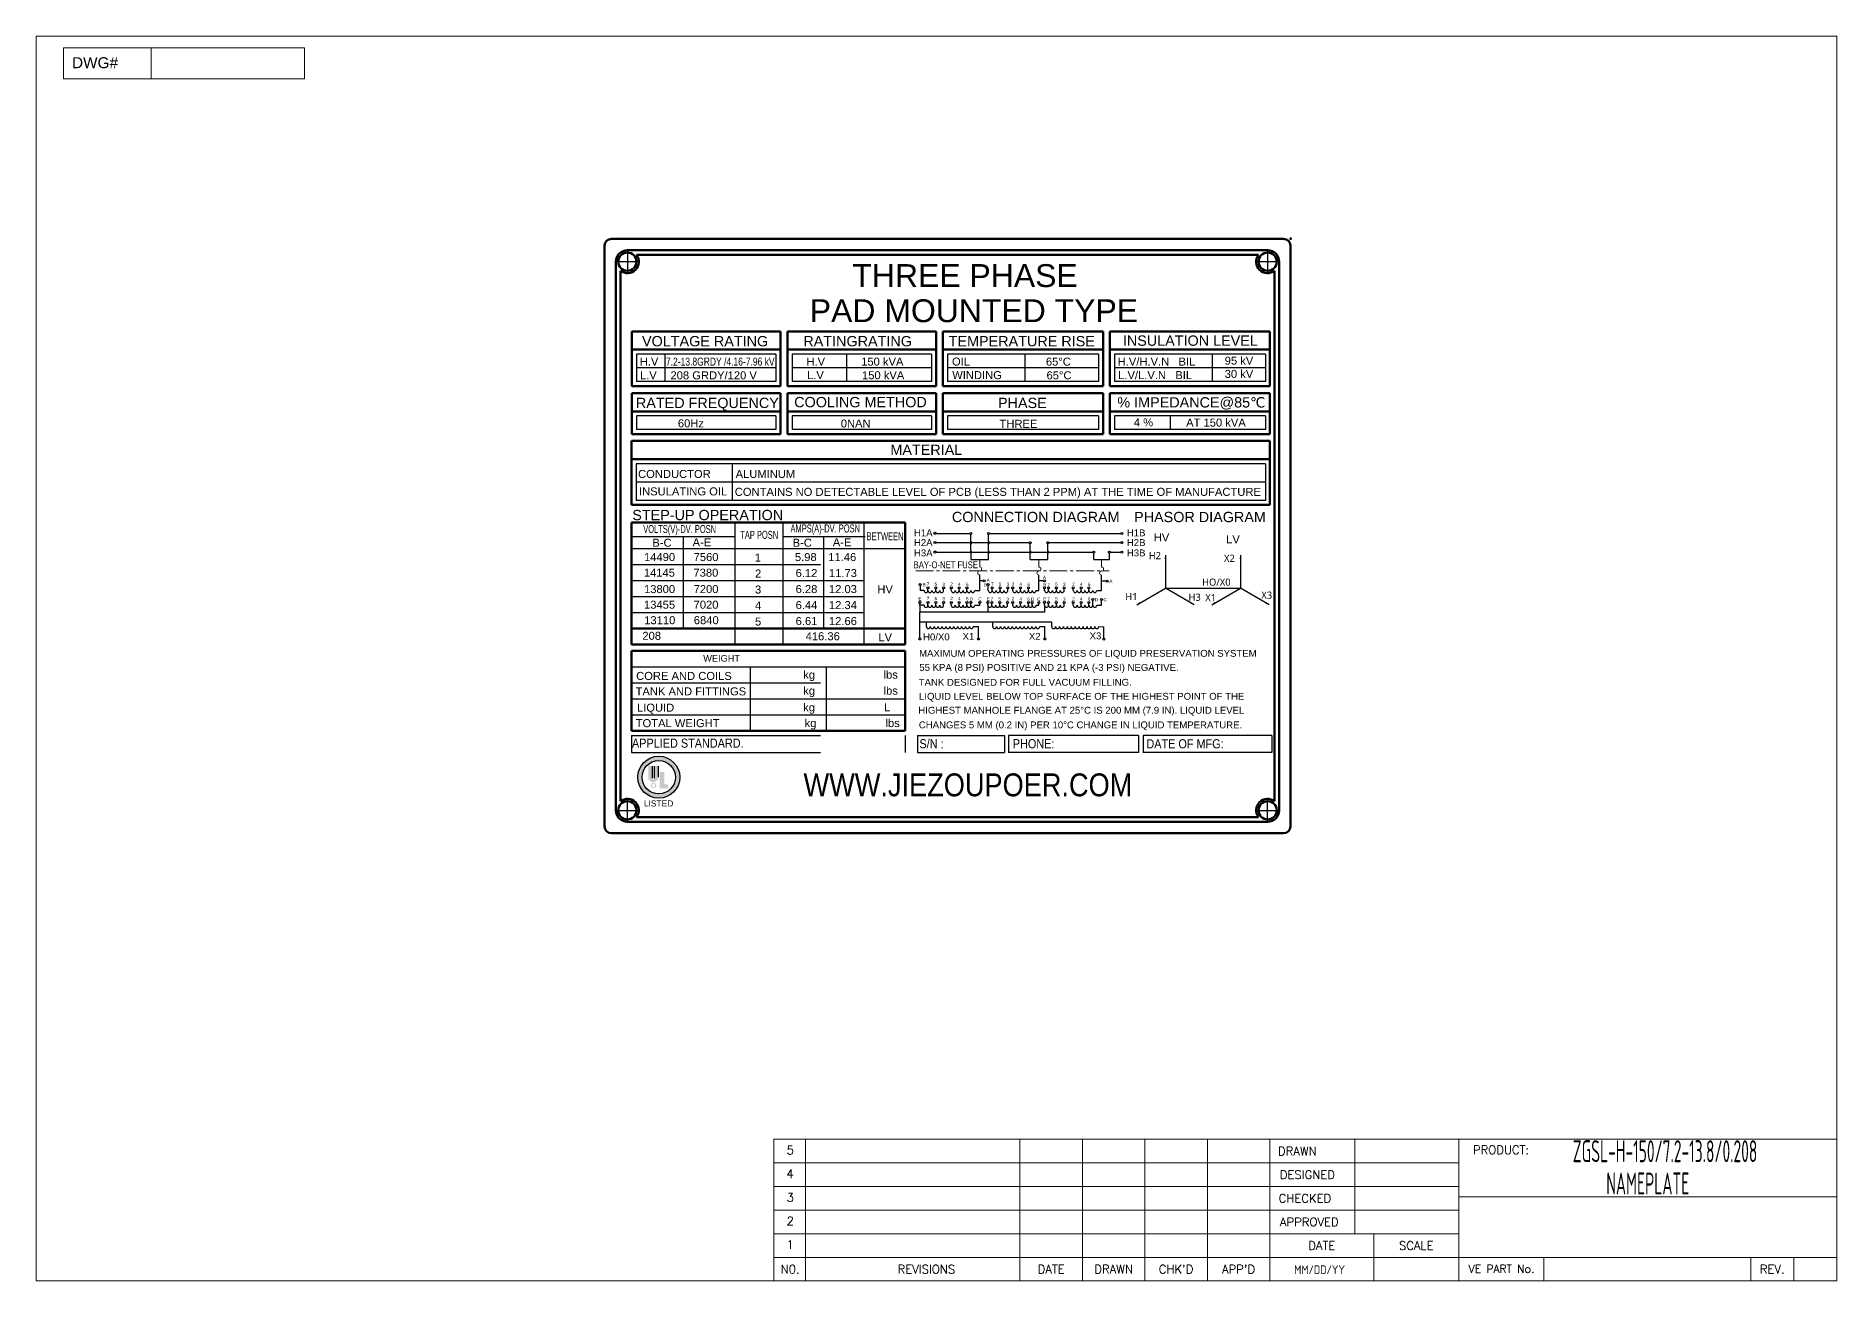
# Model space of a CAD drawing. Header units: millimetres. Extents: x 139713 to 150984, y -162976 to -156169.
# Drawn here: x 150196 to 150984, y -162976 to -162432 of the extents above; entities that cross this region are included whole.
import ezdxf
from ezdxf.enums import TextEntityAlignment as Align

# ---------------------------------------------------------------- set-up
doc = ezdxf.new("R2010")
doc.units = ezdxf.units.MM
doc.header["$LTSCALE"] = 13
for name, pattern in [('CENTER', [50.8, 31.75, -6.35, 6.35, -6.35]), ('HIDDEN', [9.525, 6.35, -3.175]), ('点画线', [18, 12, -2, 2, -2])]:
    doc.linetypes.add(name, pattern=pattern)
doc.layers.get('0').update_dxf_attribs({"color": 1, "linetype": 'CENTER'})
for name, color, linetype in [('1', 4, 'Continuous'), ('2', 3, 'Continuous'), ('4', 2, 'HIDDEN'), ('粗实线', 4, 'Continuous')]:
    doc.layers.add(name, color=color, linetype=linetype)
for name, color, linetype, lineweight in [('2细实线', 3, 'Continuous', 20), ('2细实线 @ 1', 3, 'Continuous', 20), ('标注、文本', 3, 'Continuous', 25)]:
    doc.layers.add(name, color=color, linetype=linetype, lineweight=lineweight)
doc.styles.add('Annotative', font='arial.ttf')
doc.styles.add('Arial_txtstyle_2.50_0_0', font='arial.ttf')
doc.styles.add('Note Text (ANSI)', font='arial.ttf')
doc.styles.add('ROMANC', font='romanc')
doc.styles.get("Standard").update_dxf_attribs({"font": 'gbenor.shx', "bigfont": 'gbcbig.shx'})
doc.styles.add('宋体', font='Microsoft YaHei.ttf', dxfattribs={"width": 0.6})

msp = doc.modelspace()

# ---------------------------------------------------------------- hatches: boundary and pattern name
at = {"layer": '标注、文本'}
h = msp.add_hatch(color=0, dxfattribs=at)
h.paths.add_polyline_path([(150459.081, -162755.96, 1), (150477.449, -162755.96, 1)])
h.paths.add_polyline_path([(150475.539, -162755.96, -1), (150460.952, -162755.96, -1)], flags=16)
h.paths.add_polyline_path([(150465.397, -162751.116), (150465.397, -162756.429, 1), (150466.278, -162756.429), (150466.278, -162751.107), (150467.999, -162751.108), (150467.999, -162755.96, -1.0130167), (150463.675, -162755.96), (150463.675, -162751.116)], flags=0)
h.paths.add_polyline_path([(150468.704, -162753.713), (150470.686, -162753.713), (150470.686, -162759.144), (150472.4, -162759.144), (150472.4, -162760.906), (150468.704, -162760.906)], flags=0)
h.paths.add_polyline_path([(150467.202, -162759.601, -1), (150464.783, -162759.601, -1)], flags=0)
h.paths.add_polyline_path([(150466.768, -162759.601, -1), (150465.216, -162759.601, -1)], flags=0)

# ---------------------------------------------------------------- linework, layer by layer
at = {"color": 0}
for p, q in [((150454.561, -162524.997), (150454.561, -162535.997)), ((150734.561, -162524.997), (150734.561, -162535.997)), ((150449.061, -162530.497), (150460.061, -162530.497)), ((150729.061, -162530.497), (150740.061, -162530.497)), ((150454.561, -162775.997), (150454.561, -162764.997)), ((150734.561, -162775.997), (150734.561, -162764.997)), ((150449.061, -162770.497), (150460.061, -162770.497)), ((150729.061, -162770.497), (150740.061, -162770.497))]:
    msp.add_line(p, q, dxfattribs=at)
at = {"layer": '2', "color": 0, "linetype": 'Continuous'}
for p, q in [((150456.434, -162655.918), (150576.118, -162655.918)), ((150589.517, -162649.377), (150604.327, -162649.377)), ((150589.517, -162653.399), (150610.717, -162653.399)), ((150604.692, -162653.399), (150630.244, -162653.399)), ((150612.977, -162649.377), (150670.401, -162649.377)), ((150638.867, -162653.399), (150670.401, -162653.399)), ((150589.517, -162657.564), (150610.717, -162657.564)), ((150604.692, -162657.564), (150658.114, -162657.564)), ((150604.761, -162660.699), (150612.542, -162660.699)), ((150630.678, -162660.717), (150638.433, -162660.717)), ((150658.548, -162660.719), (150665.342, -162660.719)), ((150665.776, -162657.564), (150670.401, -162657.564)), ((150456.434, -162669.918), (150558.101, -162669.918)), ((150661.912, -162674.363), (150661.944, -162667.553)), ((150456.434, -162676.918), (150558.101, -162676.918)), ((150456.434, -162683.918), (150558.101, -162683.918)), ((150456.434, -162721.774), (150576.118, -162721.774)), ((150456.434, -162728.774), (150576.118, -162728.774)), ((150456.434, -162735.774), (150576.118, -162735.774)), ((150678.151, -162737.729), (150621.279, -162737.729))]:
    msp.add_line(p, q, dxfattribs=at)
at = {"layer": '2', "color": 7, "linetype": '点画线', "lineweight": 18, "ltscale": 0.05}
msp.add_line((150580.654, -162665.703), (150665.26, -162665.703), dxfattribs=at)
at = {"layer": '2', "color": 0}
for p, q in [((150610.101, -162670.062), (150608.732, -162670.062)), ((150636.548, -162670.106), (150634.557, -162670.106)), ((150663.94, -162670.221), (150661.948, -162670.221)), ((150689.859, -162673.313), (150722.704, -162673.313))]:
    msp.add_line(p, q, dxfattribs=at)
at = {"layer": '2', "color": 0, "linetype": 'Continuous'}
for points in [[(150604.761, -162652.964), (150604.761, -162649.812)], [(150604.761, -162657.13), (150604.761, -162653.833)], [(150630.678, -162657.148), (150630.678, -162653.851)], [(150630.678, -162660.717), (150630.678, -162658.017)], [(150658.548, -162660.719), (150658.548, -162658.019)], [(150608.695, -162674.364), (150608.648, -162667.533)], [(150634.52, -162674.363), (150634.551, -162667.551)], [(150582.662, -162672.208), (150582.662, -162674.354)]]:
    msp.add_lwpolyline(points, dxfattribs=at)
at = {"layer": '2', "color": 0}
for points in [[(150689.859, -162658.804, 0, 0.871, 0), (150689.859, -162660.545, 0.871, 0.871, 0)], [(150722.704, -162658.804, 0, 0.871, 0), (150722.704, -162660.545, 0.871, 0.871, 0)], [(150677.295, -162680.567, 0, 0.871, 0), (150678.802, -162679.697, 0.871, 0.871, 0)], [(150702.424, -162680.567, 0, 0.871, 0), (150700.917, -162679.697, 0.871, 0.871, 0)], [(150710.139, -162680.567, 0, 0.871, 0), (150711.647, -162679.697, 0.871, 0.871, 0)], [(150735.269, -162680.567, 0, 0.871, 0), (150733.761, -162679.697, 0.871, 0.871, 0)]]:
    msp.add_lwpolyline(points, format="xyseb", dxfattribs=at)
for points in [[(150689.859, -162658.804), (150689.859, -162673.313)], [(150722.704, -162658.804), (150722.704, -162673.313)], [(150677.295, -162680.567), (150689.859, -162673.313)], [(150702.424, -162680.567), (150689.859, -162673.313)], [(150710.139, -162680.567), (150722.704, -162673.313)], [(150735.269, -162680.567), (150722.704, -162673.313)]]:
    msp.add_lwpolyline(points, dxfattribs=at)
at = {"layer": '2细实线', "color": 3}
for p, q in [((150983.424, -162431.797), (150195.965, -162431.797)), ((150195.965, -162976.348), (150195.965, -162431.797)), ((150983.424, -162976.348), (150983.424, -162431.797)), ((150983.424, -162976.348), (150195.965, -162976.348))]:
    msp.add_line(p, q, dxfattribs=at)
at = {"layer": '2细实线'}
for p, q in [((150246.266, -162450.535), (150246.266, -162436.964)), ((150518.549, -162914.367), (150735.5, -162914.367)), ((150518.549, -162914.367), (150518.549, -162976.348)), ((150532.391, -162976.348), (150532.391, -162914.367)), ((150626.251, -162976.348), (150626.251, -162914.367)), ((150653.564, -162976.348), (150653.564, -162914.367)), ((150680.877, -162976.348), (150680.877, -162914.367)), ((150708.19, -162976.348), (150708.19, -162914.367)), ((150735.5, -162914.367), (150983.424, -162914.367)), ((150735.5, -162976.348), (150735.5, -162914.367)), ((150772.689, -162955.687), (150772.689, -162914.367)), ((150818.141, -162914.367), (150818.141, -162976.348)), ((150518.549, -162924.697), (150735.5, -162924.697)), ((150735.5, -162924.697), (150818.141, -162924.697)), ((150518.549, -162935.027), (150735.5, -162935.027)), ((150735.5, -162935.027), (150818.141, -162935.027)), ((150818.141, -162939.609), (150983.424, -162939.609)), ((150518.549, -162945.357), (150735.5, -162945.357)), ((150735.5, -162945.357), (150818.141, -162945.357)), ((150735.5, -162966.018), (150735.5, -162945.357)), ((150518.549, -162955.687), (150735.5, -162955.687)), ((150735.5, -162955.687), (150818.141, -162955.687)), ((150780.953, -162976.348), (150780.953, -162955.687)), ((150518.549, -162966.018), (150735.5, -162966.018)), ((150735.5, -162966.018), (150983.424, -162966.018)), ((150780.953, -162966.018), (150818.141, -162966.018)), ((150855.33, -162966.018), (150855.33, -162976.348)), ((150945.814, -162976.348), (150945.814, -162966.018)), ((150964.615, -162976.348), (150964.615, -162966.018))]:
    msp.add_line(p, q, dxfattribs=at)
at = {"layer": '2细实线', "ltscale": 5}
for p, q in [((150680.877, -162914.367), (150831.952, -162914.367)), ((150832.456, -162914.367), (150983.532, -162914.367))]:
    msp.add_line(p, q, dxfattribs=at)
at = {"layer": '2细实线'}
msp.add_lwpolyline([(150207.949, -162436.964), (150313.391, -162436.964), (150313.391, -162450.535), (150207.949, -162450.535)], close=True, dxfattribs=at)
at = {"layer": '4', "color": 0, "linetype": 'ByBlock', "lineweight": -3}
for p, q in [((150458.576, -162570.971), (150458.576, -162582.971)), ((150519.542, -162570.971), (150458.576, -162570.971)), ((150519.542, -162576.971), (150458.576, -162576.971)), ((150470.992, -162570.971), (150470.992, -162582.971)), ((150519.542, -162570.971), (150519.542, -162582.971)), ((150526.576, -162570.971), (150526.576, -162582.971)), ((150587.542, -162570.971), (150526.576, -162570.971)), ((150587.542, -162576.971), (150526.576, -162576.971)), ((150550.42, -162570.971), (150550.42, -162582.971)), ((150587.542, -162570.971), (150587.542, -162582.971)), ((150594.594, -162570.971), (150594.594, -162582.971)), ((150660.56, -162570.971), (150594.594, -162570.971)), ((150660.56, -162576.971), (150594.594, -162576.971)), ((150628.438, -162570.971), (150628.438, -162582.971)), ((150660.56, -162570.971), (150660.56, -162582.971)), ((150667.573, -162570.971), (150667.573, -162582.971)), ((150733.56, -162570.971), (150667.573, -162570.971)), ((150733.56, -162576.971), (150667.573, -162576.971)), ((150710.227, -162570.971), (150710.227, -162582.971)), ((150733.56, -162570.971), (150733.56, -162582.971)), ((150519.542, -162582.971), (150458.576, -162582.971)), ((150587.542, -162582.971), (150526.576, -162582.971)), ((150660.56, -162582.971), (150594.594, -162582.971)), ((150733.56, -162582.971), (150667.573, -162582.971)), ((150458.576, -162597.971), (150458.576, -162603.971)), ((150519.542, -162597.971), (150458.576, -162597.971)), ((150519.542, -162597.971), (150519.542, -162603.971)), ((150526.576, -162597.971), (150526.576, -162603.971)), ((150587.542, -162597.971), (150526.576, -162597.971)), ((150587.542, -162597.971), (150587.542, -162603.971)), ((150594.594, -162597.971), (150594.594, -162603.971)), ((150660.56, -162597.971), (150594.594, -162597.971)), ((150660.56, -162597.971), (150660.56, -162603.971)), ((150667.573, -162597.971), (150667.573, -162603.971)), ((150733.56, -162597.971), (150667.573, -162597.971)), ((150691.959, -162597.971), (150691.959, -162603.971)), ((150733.56, -162597.971), (150733.56, -162603.971)), ((150519.542, -162603.971), (150458.576, -162603.971)), ((150587.542, -162603.971), (150526.576, -162603.971)), ((150660.56, -162603.971), (150594.594, -162603.971)), ((150733.56, -162603.971), (150667.573, -162603.971)), ((150458.467, -162618.926), (150458.467, -162634.926)), ((150733.56, -162618.926), (150458.467, -162618.926)), ((150500.321, -162618.926), (150500.321, -162634.926)), ((150733.56, -162618.926), (150733.56, -162634.926)), ((150733.56, -162626.926), (150458.467, -162626.926)), ((150733.56, -162634.926), (150458.467, -162634.926)), ((150456.434, -162650.752), (150501.743, -162650.752)), ((150522.743, -162650.752), (150558.503, -162650.752)), ((150456.434, -162707.774), (150576.118, -162707.774))]:
    msp.add_line(p, q, dxfattribs=at)
at = {"layer": '4', "color": 0, "lineweight": -3}
for p, q in [((150501.743, -162697.918), (150501.743, -162644.807)), ((150522.743, -162697.918), (150522.743, -162644.609)), ((150558.101, -162697.918), (150558.101, -162644.609)), ((150479.088, -162690.918), (150479.088, -162650.752)), ((150540.422, -162690.918), (150540.422, -162650.752)), ((150456.434, -162662.918), (150558.101, -162662.918)), ((150508.434, -162735.774), (150508.434, -162707.774)), ((150541.665, -162735.774), (150541.665, -162707.774)), ((150456.434, -162714.774), (150576.118, -162714.774)), ((150456.426, -162737.729), (150576.092, -162737.729)), ((150456.426, -162737.729), (150456.426, -162745.202)), ((150576.092, -162737.729), (150576.092, -162745.202)), ((150581.486, -162737.729), (150619.423, -162737.729)), ((150581.486, -162737.729), (150581.486, -162745.202)), ((150619.423, -162737.729), (150619.423, -162745.202)), ((150621.279, -162737.729), (150621.279, -162745.202)), ((150678.151, -162737.729), (150664.78, -162737.729)), ((150678.151, -162737.729), (150678.151, -162745.202)), ((150736.397, -162737.729), (150680.185, -162737.729)), ((150680.185, -162737.729), (150680.185, -162745.202)), ((150736.397, -162737.729), (150736.397, -162745.202)), ((150456.426, -162745.202), (150576.092, -162745.202)), ((150581.486, -162745.202), (150619.423, -162745.202)), ((150678.151, -162745.202), (150621.279, -162745.202)), ((150736.397, -162745.202), (150680.185, -162745.202))]:
    msp.add_line(p, q, dxfattribs=at)
at = {"layer": '标注、文本', "color": 0}
for p, q in [((150612.542, -162652.964), (150612.542, -162649.812)), ((150612.542, -162657.13), (150612.542, -162653.833)), ((150638.433, -162657.148), (150638.433, -162653.851)), ((150604.761, -162657.999), (150604.761, -162660.699)), ((150612.542, -162660.699), (150612.542, -162657.999)), ((150638.433, -162660.717), (150638.433, -162658.017)), ((150665.342, -162660.719), (150665.342, -162658.019)), ((150584.294, -162674.354), (150582.662, -162674.354)), ((150586.009, -162674.354), (150586.009, -162673.576)), ((150589.437, -162674.354), (150589.437, -162673.576)), ((150592.866, -162674.354), (150592.866, -162673.576)), ((150596.213, -162674.354), (150596.213, -162673.576)), ((150599.641, -162674.354), (150599.641, -162673.576)), ((150603.07, -162674.354), (150603.07, -162673.576)), ((150606.499, -162674.354), (150608.695, -162674.364)), ((150612.39, -162674.354), (150612.39, -162672.208)), ((150614.105, -162674.354), (150614.105, -162673.576)), ((150617.533, -162674.354), (150617.533, -162673.576)), ((150620.962, -162674.354), (150620.962, -162673.576)), ((150623.057, -162674.354), (150623.057, -162673.576)), ((150626.485, -162674.354), (150626.485, -162673.576)), ((150629.914, -162674.354), (150629.914, -162673.576)), ((150633.343, -162674.356), (150634.52, -162674.358)), ((150637.016, -162674.419), (150637.016, -162673.591)), ((150638.728, -162674.354), (150638.728, -162673.576)), ((150642.156, -162674.354), (150642.156, -162673.576)), ((150645.585, -162674.354), (150645.585, -162673.576)), ((150649.536, -162674.354), (150649.536, -162673.576)), ((150652.964, -162674.354), (150652.964, -162673.576)), ((150656.393, -162674.354), (150656.393, -162673.576)), ((150658.107, -162680.801), (150658.107, -162678.656)), ((150659.821, -162674.354), (150661.912, -162674.363)), ((150661.912, -162680.811), (150661.912, -162678.665)), ((150582.46, -162680.801), (150582.46, -162679.943)), ((150584.294, -162680.801), (150582.46, -162680.801)), ((150582.46, -162680.801), (150582.46, -162683.852)), ((150582.46, -162695.096), (150582.46, -162683.852)), ((150637.013, -162683.852), (150582.46, -162683.852)), ((150586.009, -162680.801), (150586.009, -162680.024)), ((150589.437, -162680.801), (150589.437, -162680.024)), ((150592.866, -162680.801), (150592.866, -162680.024)), ((150596.213, -162680.801), (150596.213, -162680.024)), ((150599.641, -162680.801), (150599.641, -162680.024)), ((150603.07, -162680.801), (150603.07, -162680.024)), ((150604.784, -162680.801), (150604.784, -162679.943)), ((150606.499, -162680.801), (150608.695, -162680.811)), ((150608.695, -162680.811), (150608.695, -162679.953)), ((150612.231, -162680.803), (150612.231, -162679.945)), ((150612.231, -162680.801), (150612.231, -162683.852)), ((150613.945, -162680.801), (150613.945, -162680.024)), ((150617.374, -162680.801), (150617.374, -162680.024)), ((150620.803, -162680.801), (150620.803, -162680.024)), ((150623.057, -162680.801), (150623.057, -162680.024)), ((150626.485, -162680.801), (150626.485, -162680.024)), ((150629.914, -162680.801), (150629.914, -162680.024)), ((150631.628, -162680.801), (150631.628, -162680.013)), ((150633.343, -162680.801), (150634.52, -162680.805)), ((150634.52, -162680.811), (150634.52, -162680.023)), ((150637.013, -162680.811), (150637.013, -162679.953)), ((150637.013, -162680.801), (150637.013, -162683.852)), ((150638.728, -162680.801), (150638.728, -162680.024)), ((150642.156, -162680.801), (150642.156, -162680.024)), ((150645.585, -162680.801), (150645.585, -162680.024)), ((150649.536, -162680.801), (150649.536, -162680.024)), ((150652.964, -162680.801), (150652.964, -162680.024)), ((150656.393, -162680.801), (150656.393, -162680.024)), ((150659.821, -162680.801), (150661.912, -162680.811)), ((150640.134, -162688.203), (150582.46, -162688.203)), ((150585.322, -162690.117), (150585.322, -162688.203)), ((150585.322, -162690.117), (150585.322, -162688.203)), ((150605.883, -162690.247), (150605.883, -162690.128)), ((150605.893, -162690.118), (150608.09, -162690.128)), ((150608.09, -162695.106), (150608.09, -162690.128)), ((150614.312, -162690.117), (150614.312, -162688.203)), ((150634.873, -162690.247), (150634.873, -162690.127)), ((150634.883, -162690.117), (150637.08, -162690.127)), ((150637.08, -162695.105), (150637.08, -162690.127)), ((150640.134, -162690.146), (150640.134, -162688.203)), ((150660.696, -162690.276), (150660.696, -162690.157)), ((150660.706, -162690.146), (150662.902, -162690.156)), ((150662.902, -162695.134), (150662.902, -162690.156)), ((150465.397, -162751.116), (150465.397, -162756.429)), ((150466.278, -162751.107), (150466.278, -162756.429)), ((150467.999, -162751.108), (150467.999, -162755.96))]:
    msp.add_line(p, q, dxfattribs=at)
for centre, radius in [((150589.087, -162649.316), 0.434), ((150589.087, -162653.337), 0.434), ((150604.761, -162649.377), 0.434), ((150612.542, -162649.377), 0.434), ((150630.678, -162653.417), 0.434), ((150638.433, -162653.417), 0.434), ((150670.836, -162649.377), 0.434), ((150670.836, -162653.399), 0.434), ((150589.087, -162657.503), 0.434), ((150658.548, -162657.584), 0.434), ((150665.342, -162657.584), 0.434), ((150670.836, -162657.564), 0.434), ((150582.662, -162671.774), 0.434), ((150610.536, -162670.062), 0.434), ((150612.39, -162671.774), 0.434), ((150636.982, -162670.127), 0.434), ((150664.374, -162670.241), 0.434), ((150582.46, -162679.509), 0.434), ((150586.019, -162673.142), 0.434), ((150586.019, -162679.589), 0.434), ((150589.448, -162673.142), 0.434), ((150589.448, -162679.589), 0.434), ((150592.876, -162673.142), 0.434), ((150592.876, -162679.589), 0.434), ((150596.223, -162673.142), 0.434), ((150596.223, -162679.589), 0.434), ((150599.652, -162673.142), 0.434), ((150599.652, -162679.589), 0.434), ((150603.08, -162673.142), 0.434), ((150603.08, -162679.589), 0.434), ((150604.784, -162679.509), 0.434), ((150608.695, -162679.519), 0.434), ((150612.231, -162679.511), 0.434), ((150613.956, -162679.589), 0.434), ((150614.115, -162673.142), 0.434), ((150617.385, -162679.589), 0.434), ((150617.544, -162673.142), 0.434), ((150620.813, -162679.589), 0.434), ((150620.972, -162673.142), 0.434), ((150623.067, -162673.142), 0.434), ((150623.067, -162679.589), 0.434), ((150626.496, -162673.142), 0.434), ((150626.496, -162679.589), 0.434), ((150629.925, -162673.142), 0.434), ((150629.925, -162679.589), 0.434), ((150631.628, -162679.579), 0.434), ((150634.52, -162679.588), 0.434), ((150637.013, -162679.519), 0.434), ((150637.016, -162673.157), 0.434), ((150638.738, -162673.142), 0.434), ((150638.738, -162679.589), 0.434), ((150642.167, -162673.142), 0.434), ((150642.167, -162679.589), 0.434), ((150645.595, -162673.142), 0.434), ((150645.595, -162679.589), 0.434), ((150649.546, -162673.142), 0.434), ((150649.546, -162679.589), 0.434), ((150652.975, -162673.142), 0.434), ((150652.975, -162679.589), 0.434), ((150656.403, -162673.142), 0.434), ((150656.403, -162679.589), 0.434), ((150658.107, -162678.221), 0.434), ((150661.912, -162678.231), 0.434), ((150582.46, -162695.53), 0.434), ((150608.09, -162695.54), 0.434), ((150637.08, -162695.54), 0.434), ((150662.902, -162695.569), 0.434), ((150468.308, -162755.991), 9.184), ((150468.288, -162755.991), 7.294)]:
    msp.add_circle(centre, radius, dxfattribs=at)
for centre, radius, start, end in [((150604.761, -162653.399), 0.434, 270, 90), ((150612.542, -162653.399), 0.434, 270, 90), ((150604.761, -162657.564), 0.434, 270, 90), ((150612.542, -162657.564), 0.434, 270, 90), ((150630.678, -162657.582), 0.434, 270, 90), ((150638.433, -162657.582), 0.434, 270, 90), ((150585.152, -162674.354), 0.857, 180, 0), ((150586.866, -162674.354), 0.857, 180, 0), ((150588.58, -162674.354), 0.857, 180, 0), ((150590.294, -162674.354), 0.857, 180, 0), ((150592.009, -162674.354), 0.857, 180, 0), ((150597.07, -162674.354), 0.857, 180, 0), ((150598.784, -162674.354), 0.857, 180, 0), ((150600.499, -162674.354), 0.857, 180, 0), ((150602.213, -162674.354), 0.857, 180, 0), ((150603.927, -162674.354), 0.857, 180, 0), ((150605.641, -162674.354), 0.857, 180, 0), ((150613.247, -162674.354), 0.857, 180, 0), ((150614.962, -162674.354), 0.857, 180, 0), ((150616.676, -162674.354), 0.857, 180, 0), ((150618.39, -162674.354), 0.857, 180, 0), ((150620.105, -162674.354), 0.857, 180, 0), ((150623.914, -162674.354), 0.857, 180, 0), ((150625.628, -162674.354), 0.857, 180, 0), ((150627.343, -162674.354), 0.857, 180, 0), ((150629.057, -162674.354), 0.857, 180, 0), ((150630.771, -162674.354), 0.857, 180, 0), ((150632.485, -162674.354), 0.857, 180, 0), ((150637.871, -162674.354), 0.857, 180, 0), ((150639.585, -162674.354), 0.857, 180, 0), ((150641.299, -162674.354), 0.857, 180, 0), ((150643.013, -162674.354), 0.857, 180, 0), ((150644.728, -162674.354), 0.857, 180, 0), ((150650.393, -162674.354), 0.857, 180, 0), ((150652.107, -162674.354), 0.857, 180, 0), ((150653.821, -162674.354), 0.857, 180, 0), ((150655.536, -162674.354), 0.857, 180, 0), ((150657.25, -162674.354), 0.857, 180, 0), ((150658.964, -162674.354), 0.857, 180, 0), ((150585.152, -162680.801), 0.857, 180, 0), ((150586.866, -162680.801), 0.857, 180, 0), ((150588.58, -162680.801), 0.857, 180, 0), ((150590.294, -162680.801), 0.857, 180, 0), ((150592.009, -162680.801), 0.857, 180, 0), ((150597.07, -162680.801), 0.857, 180, 0), ((150598.784, -162680.801), 0.857, 180, 0), ((150600.499, -162680.801), 0.857, 180, 0), ((150602.213, -162680.801), 0.857, 180, 0), ((150603.927, -162680.801), 0.857, 180, 0), ((150605.641, -162680.801), 0.857, 180, 0), ((150613.088, -162680.801), 0.857, 180, 0), ((150614.803, -162680.801), 0.857, 180, 0), ((150616.517, -162680.801), 0.857, 180, 0), ((150618.231, -162680.801), 0.857, 180, 0), ((150619.945, -162680.801), 0.857, 180, 0), ((150623.914, -162680.801), 0.857, 180, 0), ((150625.628, -162680.801), 0.857, 180, 0), ((150627.343, -162680.801), 0.857, 180, 0), ((150629.057, -162680.801), 0.857, 180, 0), ((150630.771, -162680.801), 0.857, 180, 0), ((150632.485, -162680.801), 0.857, 180, 0), ((150637.871, -162680.801), 0.857, 180, 0), ((150639.585, -162680.801), 0.857, 180, 0), ((150641.299, -162680.801), 0.857, 180, 0), ((150643.013, -162680.801), 0.857, 180, 0), ((150644.728, -162680.801), 0.857, 180, 0), ((150650.393, -162680.801), 0.857, 180, 0), ((150652.107, -162680.801), 0.857, 180, 0), ((150653.821, -162680.801), 0.857, 180, 0), ((150655.536, -162680.801), 0.857, 180, 0), ((150657.25, -162680.801), 0.857, 180, 0), ((150658.964, -162680.801), 0.857, 180, 0), ((150586.179, -162690.117), 0.857, 180, 0), ((150587.893, -162690.117), 0.857, 180, 0), ((150589.608, -162690.117), 0.857, 180, 0), ((150591.322, -162690.117), 0.857, 180, 0), ((150593.036, -162690.117), 0.857, 180, 0), ((150594.751, -162690.117), 0.857, 180, 0), ((150596.465, -162690.117), 0.857, 180, 0), ((150598.179, -162690.117), 0.857, 180, 0), ((150599.893, -162690.117), 0.857, 180, 0), ((150601.608, -162690.117), 0.857, 180, 0), ((150603.322, -162690.117), 0.857, 180, 0), ((150605.036, -162690.117), 0.857, 180, 0), ((150615.169, -162690.117), 0.857, 180, 0), ((150616.883, -162690.117), 0.857, 180, 0), ((150618.598, -162690.117), 0.857, 180, 0), ((150620.312, -162690.117), 0.857, 180, 0), ((150622.026, -162690.117), 0.857, 180, 0), ((150623.74, -162690.117), 0.857, 180, 0), ((150625.455, -162690.117), 0.857, 180, 0), ((150627.169, -162690.117), 0.857, 180, 0), ((150628.883, -162690.117), 0.857, 180, 0), ((150630.598, -162690.117), 0.857, 180, 0), ((150632.312, -162690.117), 0.857, 180, 0), ((150634.026, -162690.117), 0.857, 180, 0), ((150640.992, -162690.146), 0.857, 180, 0), ((150642.706, -162690.146), 0.857, 180, 0), ((150644.42, -162690.146), 0.857, 180, 0), ((150646.134, -162690.146), 0.857, 180, 0), ((150647.849, -162690.146), 0.857, 180, 0), ((150649.563, -162690.146), 0.857, 180, 0), ((150651.277, -162690.146), 0.857, 180, 0), ((150652.992, -162690.146), 0.857, 180, 0), ((150654.706, -162690.146), 0.857, 180, 0), ((150656.42, -162690.146), 0.857, 180, 0), ((150658.134, -162690.146), 0.857, 180, 0), ((150659.849, -162690.146), 0.857, 180, 0)]:
    msp.add_arc(centre, radius, start, end, dxfattribs=at)
at = {"layer": '粗实线', "color": 0, "lineweight": 50}
for p, q in [((150447.561, -162520.497), (150741.561, -162520.497)), ((150444.561, -162523.497), (150444.561, -162777.497)), ((150454.542, -162525.497), (150734.561, -162525.497)), ((150458.56, -162527.497), (150730.561, -162527.497)), ((150517.669, -162527.497), (150549.549, -162527.497)), ((150744.561, -162523.497), (150744.561, -162777.497)), ((150449.561, -162530.497), (150449.561, -162770.497)), ((150451.561, -162534.497), (150451.561, -162766.497)), ((150737.56, -162534.497), (150737.56, -162766.497)), ((150739.56, -162530.497), (150739.56, -162770.497)), ((150456.542, -162560.971), (150456.542, -162584.971)), ((150521.542, -162560.971), (150456.542, -162560.971)), ((150521.542, -162560.971), (150521.542, -162584.971)), ((150524.542, -162560.971), (150524.542, -162584.971)), ((150589.542, -162560.971), (150524.542, -162560.971)), ((150589.542, -162560.971), (150589.542, -162584.971)), ((150592.56, -162560.971), (150592.56, -162584.971)), ((150662.56, -162560.971), (150592.56, -162560.971)), ((150662.56, -162560.971), (150662.56, -162584.971)), ((150735.56, -162560.971), (150665.539, -162560.971)), ((150665.539, -162560.971), (150665.539, -162584.971)), ((150735.56, -162560.971), (150735.56, -162584.971)), ((150521.542, -162568.971), (150456.542, -162568.971)), ((150589.542, -162568.971), (150524.542, -162568.971)), ((150662.56, -162568.971), (150592.56, -162568.971)), ((150735.56, -162568.971), (150665.539, -162568.971)), ((150521.542, -162584.971), (150456.542, -162584.971)), ((150589.542, -162584.971), (150524.542, -162584.971)), ((150662.56, -162584.971), (150592.56, -162584.971)), ((150735.56, -162584.971), (150665.539, -162584.971)), ((150456.542, -162587.971), (150456.542, -162605.971)), ((150521.542, -162587.971), (150456.542, -162587.971)), ((150521.542, -162587.971), (150521.542, -162605.971)), ((150524.542, -162587.971), (150524.542, -162605.971)), ((150589.542, -162587.971), (150524.542, -162587.971)), ((150589.542, -162587.971), (150589.542, -162605.971)), ((150592.56, -162587.971), (150592.56, -162605.971)), ((150662.56, -162587.971), (150592.56, -162587.971)), ((150662.56, -162587.971), (150662.56, -162605.971)), ((150665.539, -162587.971), (150665.539, -162605.971)), ((150735.56, -162587.971), (150665.539, -162587.971)), ((150735.56, -162587.971), (150735.56, -162605.971)), ((150521.542, -162595.971), (150456.542, -162595.971)), ((150589.542, -162595.971), (150524.542, -162595.971)), ((150662.56, -162595.971), (150592.56, -162595.971)), ((150735.56, -162595.971), (150665.539, -162595.971)), ((150521.542, -162605.971), (150456.542, -162605.971)), ((150589.542, -162605.971), (150524.542, -162605.971)), ((150662.56, -162605.971), (150592.56, -162605.971)), ((150735.56, -162605.971), (150665.539, -162605.971)), ((150456.434, -162608.926), (150456.434, -162636.926)), ((150456.434, -162608.926), (150456.434, -162636.926)), ((150735.56, -162608.926), (150456.434, -162608.926)), ((150735.56, -162608.926), (150735.56, -162636.926)), ((150735.56, -162616.926), (150456.434, -162616.926)), ((150735.56, -162636.926), (150456.434, -162636.926)), ((150456.434, -162644.609), (150576.118, -162644.609)), ((150456.434, -162697.918), (150456.434, -162644.609)), ((150576.118, -162697.918), (150576.118, -162644.609)), ((150456.434, -162690.918), (150576.118, -162690.918)), ((150456.434, -162697.918), (150576.118, -162697.918)), ((150456.434, -162700.774), (150576.118, -162700.774)), ((150456.434, -162735.774), (150456.434, -162700.774)), ((150576.118, -162735.774), (150576.118, -162700.774)), ((150456.434, -162735.774), (150576.118, -162735.774)), ((150458.56, -162773.496), (150730.561, -162773.496)), ((150447.561, -162780.497), (150741.561, -162780.497)), ((150454.542, -162775.496), (150734.561, -162775.496))]:
    msp.add_line(p, q, dxfattribs=at)
at = {"layer": '粗实线', "color": 0, "lineweight": 9}
for p, q in [((150608.652, -162664.048), (150608.652, -162660.699)), ((150634.555, -162664.066), (150634.555, -162660.717)), ((150661.945, -162664.068), (150661.945, -162660.719))]:
    msp.add_line(p, q, dxfattribs=at)
at = {"layer": '粗实线', "color": 0, "lineweight": 50}
for centre in [(150454.561, -162530.497), (150734.561, -162530.497), (150454.561, -162770.497), (150734.561, -162770.497)]:
    msp.add_circle(centre, 4, dxfattribs=at)
for centre, radius, start, end in [((150447.561, -162523.497), 3, 90, 180), ((150741.561, -162523.497), 3, 0, 90), ((150454.561, -162530.497), 5, 89.790785, 180), ((150454.561, -162530.497), 5, 233.130771, 36.869707), ((150734.561, -162530.497), 5, 143.130293, 306.869229), ((150734.561, -162530.497), 5, 0, 90), ((150454.561, -162770.497), 5, 323.130293, 126.869229), ((150734.561, -162770.497), 5, 53.130771, 216.869707), ((150454.561, -162770.497), 5, 180, 270.209215), ((150734.561, -162770.497), 5, 270, 0), ((150447.561, -162777.497), 3, 180, 270), ((150741.561, -162777.497), 3, 270, 0)]:
    msp.add_arc(centre, radius, start, end, dxfattribs=at)
at = {"layer": '粗实线', "color": 0, "lineweight": 9}
for centre, start, end in [((150608.652, -162666.662), 90, 270), ((150608.652, -162664.919), 270, 90), ((150634.555, -162666.68), 90, 270), ((150634.555, -162664.937), 270, 90), ((150661.945, -162666.682), 90, 270), ((150661.945, -162664.939), 270, 90)]:
    msp.add_arc(centre, 0.871, start, end, dxfattribs=at)
at = {"layer": '粗实线', "color": 0, "lineweight": 50}
msp.add_point((150744.561, -162520.497), dxfattribs=at)
msp.add_point((150744.561, -162520.497), dxfattribs=at)
msp.add_point((150744.561, -162520.497), dxfattribs=at)
msp.add_point((150744.561, -162520.497), dxfattribs=at)

# ---------------------------------------------------------------- texts
at = {"layer": '1', "color": 4, "width": 0.6}
for s, p in [('ZGSL-H-150/7.2-13.8/0.208', (150867.999, -162924.382)), ('NAMEPLATE', (150882.65, -162938.506))]:
    msp.add_text(s, height=9.6, dxfattribs=at).set_placement(p)
at = {"layer": '2', "color": 0, "linetype": 'Continuous', "style": 'Arial_txtstyle_2.50_0_0'}
for s, height, p in [('THREE PHASE ', 10, (150604.178, -162536.582)), (' PAD MOUNTED TYPE', 10, (150604.178, -162551.953)), ('4 %%%', 3.5, (150680.25, -162600.815)), ('AT 150 kVA', 3.5, (150711.962, -162600.815)), ('MATERIAL', 4.5, (150585.301, -162612.798)), ('INSULATING OIL', 3.5, (150478.929, -162630.987)), ('CONTAINS NO DETECTABLE LEVEL OF PCB (LESS THAN 2 PPM) AT THE TIME OF MANUFACTURE ', 3.5, (150617.251, -162631.609)), ('B-C', 3.5, (150469.701, -162653.424)), ('A-E', 3.5, (150487.157, -162653.253)), ('B-C', 3.5, (150531.023, -162653.424)), ('A-E', 3.5, (150548.479, -162653.253))]:
    msp.add_text(s, height=height, dxfattribs=at).set_placement(p, align=Align.MIDDLE)
for s, height, p in [('VOLTAGE RATING', 4.5, (150460.964, -162567.523)), (' RATINGRATING', 4.5, (150529.773, -162567.523)), ('TEMPERATURE RISE ', 4.5, (150595.088, -162567.523)), ('INSULATION LEVEL', 4.5, (150671.243, -162567.282)), ('H.V    ', 3.5, (150459.968, -162575.937)), ('H.V    ', 3.5, (150532.873, -162575.953)), ('150 kVA', 3.5, (150556.813, -162575.983)), ('OIL', 3.5, (150596.525, -162575.953)), ('65%%DC', 3.5, (150637.584, -162575.983)), ('H.V/H.V.N   BIL', 3.5, (150668.965, -162575.953)), ('95 kV', 3.5, (150715.779, -162575.54)), ('L.V', 3.5, (150460.065, -162581.924)), ('208 GRDY/120 V', 3.5, (150473.418, -162581.967)), ('L.V', 3.5, (150533.134, -162581.873)), ('150 kVA', 3.5, (150557.177, -162581.916)), ('WINDING', 3.5, (150596.623, -162581.873)), ('65%%DC', 3.5, (150637.867, -162581.957)), ('L.V/L.V.N   BIL ', 3.5, (150669.194, -162581.873)), ('30 kV', 3.5, (150715.779, -162581.327)), ('RATED FREQUENCY', 4.5, (150458.291, -162594.523)), ('COOLING METHOD', 4.5, (150527.525, -162594.172)), ('PHASE', 4.5, (150616.658, -162594.523)), ('%%% IMPEDANCE@85℃', 4.5, (150668.828, -162594.282)), ('60Hz', 3.5, (150476.647, -162602.953)), ('0NAN', 3.5, (150547.882, -162603.036)), ('THREE', 3.5, (150617.31, -162603.18)), ('CONDUCTOR        ALUMINUM', 3.5, (150459.25, -162625.107)), ('STEP-UP OPERATION', 4.5, (150456.704, -162643.566)), (' MAXIMUM OPERATING PRESSURES OF LIQUID PRESERVATION SYSTEM ', 3, (150580.969, -162703.315)), (' 55 KPA (8 PSI) POSITIVE AND 21 KPA (-3 PSI) NEGATIVE.', 3, (150581.065, -162709.483)), ('TANK DESIGNED FOR FULL VACUUM FILLING.', 3, (150581.989, -162715.983)), ('LIQUID LEVEL BELOW TOP SURFACE OF THE HIGHEST POINT OF THE ', 3, (150582.11, -162722.105)), (' HIGHEST MANHOLE FLANGE AT 25°C IS 200 MM (7.9 IN). LIQUID LEVEL ', 3, (150580.646, -162728.213)), ('CHANGES 5 MM (0.2 IN) PER 10°C CHANGE IN LIQUID TEMPERATURE.', 3, (150582.02, -162734.613)), ('LISTED', 2.64, (150461.778, -162768.803))]:
    msp.add_text(s, height=height, dxfattribs=at).set_placement(p)
for s, height, width, p in [('7.2-13.8GRDY /4.16-7.96 kV', 3.5, 0.76, (150471.443, -162575.967)), ('WWW.JIEZOUPOER.COM', 10, 0.85, (150531.601, -162764.341))]:
    msp.add_text(s, height=height, dxfattribs=dict(at, width=width)).set_placement(p)
for s, height, p in [('CONNECTION DIAGRAM', 4.5, (150669.818, -162642.166)), ('PHASOR DIAGRAM', 4.5, (150733.783, -162642.179)), ('HV', 3.5, (150691.534, -162651.117)), ('LV', 3.5, (150722.391, -162651.942)), ('14490', 3.5, (150475.443, -162659.709)), ('7560', 3.5, (150494.406, -162659.709)), ('1', 3.5, (150512.981, -162659.902)), ('5.98', 3.5, (150537.343, -162659.709)), ('11.46', 3.5, (150554.645, -162659.709)), ('14145', 3.5, (150475.371, -162666.533)), ('13800', 3.5, (150475.443, -162673.709)), ('7380', 3.5, (150494.334, -162666.533)), ('7200', 3.5, (150494.406, -162673.709)), ('2', 3.5, (150513.112, -162666.902)), ('6.12', 3.5, (150537.646, -162666.709)), ('6.28', 3.5, (150537.646, -162673.709)), ('11.73', 3.5, (150554.948, -162666.709)), ('12.03', 3.5, (150554.948, -162673.709)), ('13455', 3.5, (150475.433, -162680.533)), ('7020', 3.5, (150494.396, -162680.533)), ('4', 3.5, (150513.112, -162680.902)), ('3', 3.5, (150513.112, -162673.902)), ('6.44', 3.5, (150537.646, -162680.709)), ('12.34', 3.5, (150554.948, -162680.709)), ('HV', 3.5, (150570.67, -162673.805)), ('13110', 3.5, (150475.529, -162687.321)), ('6840', 3.5, (150494.492, -162687.321)), ('5', 3.5, (150513.112, -162687.902)), ('6.61', 3.5, (150537.646, -162687.709)), ('12.66', 3.5, (150554.948, -162687.709)), ('208', 3.5, (150469.275, -162694.148)), ('416.36', 3.5, (150547.469, -162694.347)), ('LV', 3.5, (150570.31, -162694.796)), ('CORE AND COILS', 3.5, (150500.228, -162711.692)), ('  kg', 3.5, (150536.622, -162711.138)), ('  lbs', 3.5, (150572.854, -162711.138)), ('TANK AND FITTINGS', 3.5, (150506.508, -162718.453)), ('  kg', 3.5, (150536.622, -162718.138)), ('  lbs', 3.5, (150572.869, -162718.138)), ('LIQUID', 3.5, (150475.058, -162725.565)), ('  kg', 3.5, (150536.615, -162725.453)), ('  L', 3.5, (150569.528, -162725.453)), ('TOTAL WEIGHT', 3.5, (150494.874, -162732.354)), ('   kg', 3.5, (150537.241, -162732.32)), ('  lbs', 3.5, (150573.694, -162732.32))]:
    msp.add_text(s, height=height, dxfattribs=at).set_placement(p, align=Align.MIDDLE_RIGHT)
at = {"layer": '2', "color": 0, "linetype": 'Continuous', "style": 'Arial_txtstyle_2.50_0_0', "width": 0.67}
for s, p in [('VOLTS(V)-DV. POSN', (150477.437, -162647.882)), ('TAP POSN', (150512.23, -162649.981)), ('AMPS(A)-DV. POSN', (150541.101, -162647.62)), ('BETWEEN', (150567.238, -162650.617))]:
    msp.add_text(s, height=3.5, dxfattribs=at).set_placement(p, align=Align.MIDDLE)
at = {"layer": '2', "color": 0, "style": 'Note Text (ANSI)'}
for s, p in [('H1A', (150588.038, -162650.608)), ('H1B', (150681.129, -162650.608)), ('H2A', (150588.038, -162654.873)), ('H2B', (150681.129, -162654.873)), ('H3A', (150588.038, -162659.392)), ('H3B', (150681.129, -162659.392)), ('H0/X0', (150595.511, -162696.136)), ('X1', (150606.272, -162695.899)), ('X2', (150635.262, -162695.899)), ('X3', (150661.839, -162695.676))]:
    msp.add_text(s, height=3, dxfattribs=at).set_placement(p, align=Align.RIGHT)
at = {"layer": '2', "color": 0, "style": 'Note Text (ANSI)', "width": 0.8}
msp.add_text('BAY-O-NET FUSE', height=3, dxfattribs=at).set_placement((150607.883, -162664.6), align=Align.RIGHT)
at = {"layer": '2', "color": 0, "style": '宋体'}
for s, p in [('H2', (150682.569, -162660.636)), ('X2', (150715.471, -162661.824)), ('HO/X0', (150705.897, -162672.246)), ('H1', (150672.313, -162678.556)), ('H3', (150699.961, -162678.832)), ('X1', (150707.284, -162679.03)), ('X3', (150731.8, -162677.928))]:
    msp.add_text(s, height=3.1339, dxfattribs=at).set_placement(p)
at = {"layer": '2', "color": 0, "style": 'Note Text (ANSI)'}
for s, p in [('B', (150584.342, -162671.788)), ('7', (150586.037, -162671.541)), ('5', (150589.429, -162671.569)), ('3', (150592.907, -162671.655)), ('2', (150596.326, -162671.541)), ('4', (150599.719, -162671.569)), ('6', (150603.196, -162671.655)), ('B', (150611.128, -162671.874)), ('A', (150612.329, -162669.88)), ('7', (150614.133, -162671.541)), ('5', (150617.525, -162671.569)), ('3', (150621.003, -162671.655)), ('2', (150623.17, -162671.541)), ('4', (150626.563, -162671.569)), ('6', (150630.04, -162671.655)), ('A', (150636.938, -162668.622)), ('B', (150637.046, -162671.831)), ('7', (150638.756, -162671.878)), ('5', (150642.148, -162671.569)), ('3', (150645.626, -162671.655)), ('2', (150649.649, -162671.541)), ('4', (150653.041, -162671.569)), ('6', (150656.519, -162671.655)), ('A', (150665.977, -162670.267)), ('E', (150582.527, -162677.994)), ('7', (150586.037, -162677.809)), ('5', (150589.429, -162677.838)), ('3', (150592.907, -162677.923)), ('2', (150596.326, -162677.809)), ('4', (150599.719, -162677.838)), ('6', (150603.196, -162677.923)), ('D', (150604.931, -162677.976)), ('C', (150608.762, -162678.004)), ('E', (150612.299, -162677.996)), ('7', (150613.974, -162677.988)), ('5', (150617.366, -162678.017)), ('3', (150620.844, -162678.102)), ('2', (150623.17, -162677.988)), ('4', (150626.563, -162678.017)), ('6', (150630.04, -162678.102)), ('D', (150631.827, -162678.174)), ('C', (150634.492, -162678.183)), ('E', (150637.081, -162678.004)), ('7', (150638.756, -162677.988)), ('5', (150642.148, -162678.017)), ('3', (150645.626, -162678.102)), ('2', (150649.649, -162677.988)), ('4', (150653.041, -162678.017)), ('6', (150656.519, -162678.102)), ('D', (150659.692, -162678.297)), ('C', (150663.497, -162678.306))]:
    msp.add_text(s, height=1.44, dxfattribs=at).set_placement(p, align=Align.MIDDLE)
at = {"layer": '2', "color": 0, "linetype": 'Continuous', "style": 'Arial_txtstyle_2.50_0_0', "width": 0.85}
for s, p in [('APPLIED STANDARD.', (150456.582, -162741.105)), ('S/N : ', (150582.291, -162741.341)), ('PHONE: ', (150623.115, -162741.335)), ('DATE OF MFG:  ', (150681.552, -162741.372))]:
    msp.add_text(s, height=4, dxfattribs=at).set_placement(p, align=Align.MIDDLE_LEFT)
at = {"layer": '2细实线', "style": 'ROMANC'}
for s, height, p in [('5', 3.719, (150525.775, -162919.117)), ('DRAWN', 3.7189, (150747.566, -162919.532)), ('PRODUCT:', 3.7189, (150836.592, -162918.978)), ('4', 3.719, (150525.775, -162929.448)), ('DESIGNED', 3.7189, (150751.925, -162929.862)), ('3', 3.719, (150525.775, -162939.778)), ('CHECKED', 3.7189, (150750.871, -162940.192)), ('2', 3.719, (150525.775, -162950.108)), ('APPROVED', 3.7189, (150752.77, -162950.522)), ('1', 3.719, (150525.775, -162960.438)), ('DATE', 3.7189, (150758.226, -162960.853)), ('SCALE', 3.7189, (150799.547, -162960.853)), ('N0.', 3.7189, (150525.782, -162971.183)), ('REVISIONS', 3.7189, (150585.321, -162971.183)), ('DATE', 3.7189, (150639.908, -162971.183)), ('DRAWN', 3.7189, (150667.221, -162971.183)), ("CHK'D", 3.7189, (150694.534, -162971.183)), ("APP'D", 3.7189, (150721.845, -162971.183)), ('VE PART No.', 3.42139, (150836.826, -162971.024)), ('REV.', 3.7189, (150955.215, -162971.183))]:
    msp.add_text(s, height=height, dxfattribs=at).set_placement(p, align=Align.MIDDLE)
at = {"layer": '2细实线', "linetype": 'HIDDEN', "ltscale": 57892}
msp.add_text('MM/DD/YY', height=3.7769, dxfattribs=at).set_placement((150746.175, -162973.296))
at = {"layer": '2细实线 @ 1', "insert": (150211.696, -162441.064), "char_height": 4.8054, "attachment_point": 1, "style": 'Annotative'}
msp.add_mtext_dynamic_manual_height_columns('DWG#', width=16.5044, gutter_width=0.107, heights=[0], dxfattribs=at)
at = {"layer": '4', "color": 0, "lineweight": -3, "style": 'Arial_txtstyle_2.50_0_0'}
msp.add_text('WEIGHT', height=2.88, dxfattribs=at).set_placement((150487.742, -162705.449))

doc.saveas('drawing.dxf')
